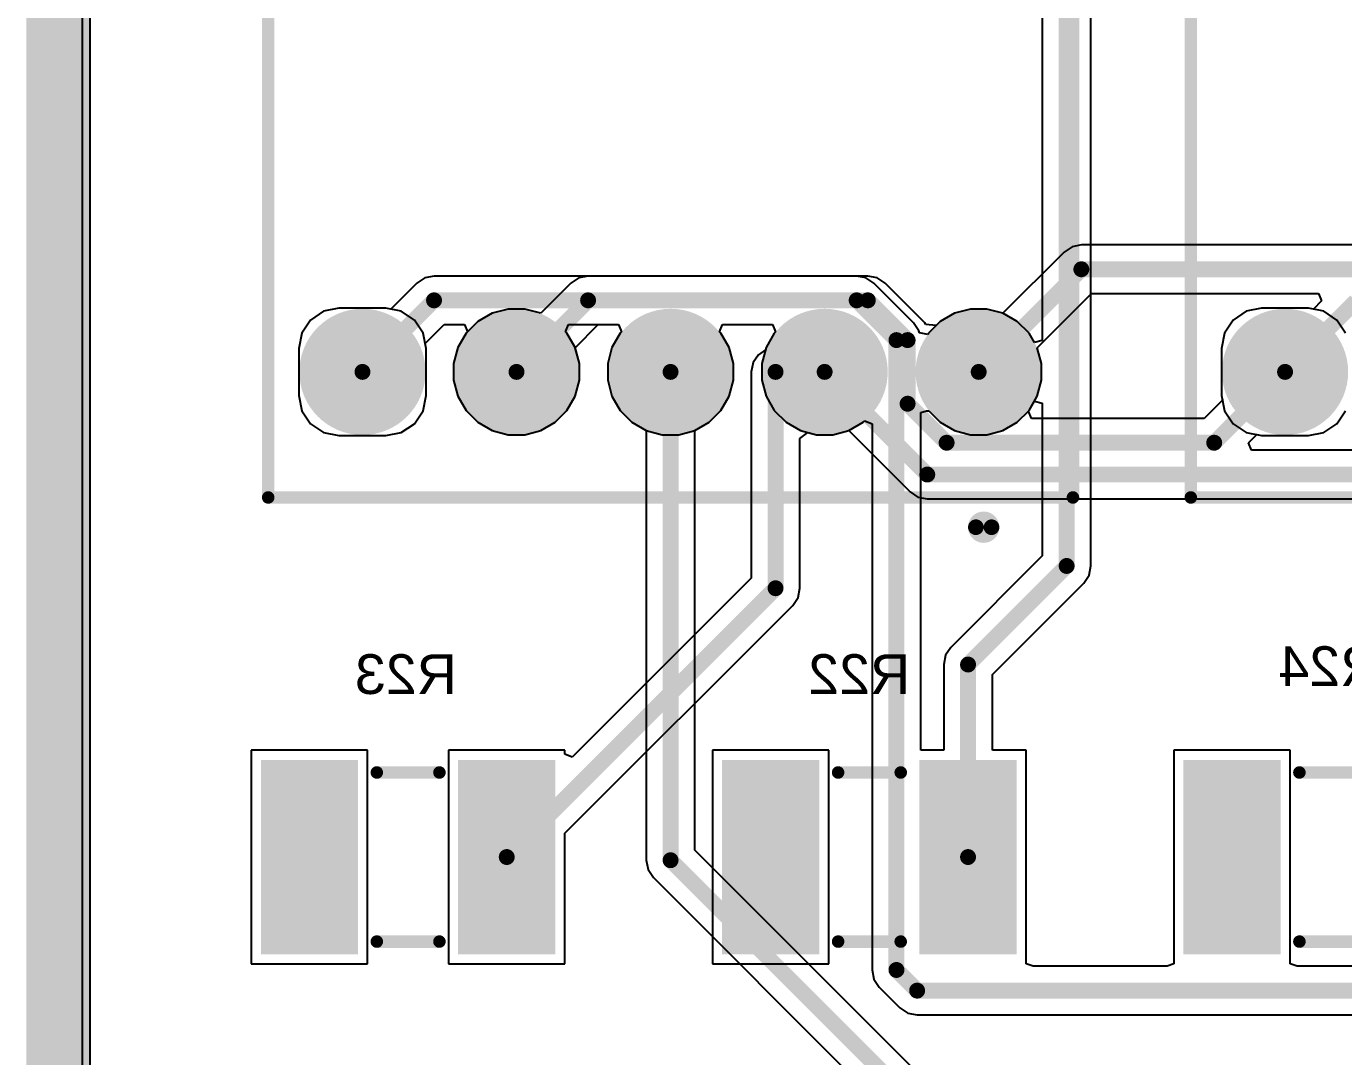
# Model space of a CAD drawing. Header units: inches. Extents: x -8.09 to -2.28, y -0.1 to 6.11.
# Drawn here: x -8.085 to -7.257, y 4.815 to 5.462 of the extents above; entities that cross this region are included whole.
import ezdxf

# ---------------------------------------------------------------- set-up
doc = ezdxf.new("R2010")
doc.units = ezdxf.units.IN
doc.header["$MEASUREMENT"] = 0
for name, color, linetype in [('BottomLayer', 5, 'Continuous'), ('BottomSolder', 6, 'Continuous'), ('InternalPlane1', 76, 'Continuous'), ('InternalPlane2', 16, 'Continuous'), ('KeepOutLayer', 6, 'Continuous'), ('MultiLayer', 9, 'Continuous'), ('PadHoleLayer', 156, 'Continuous'), ('TopLayer', 1, 'Continuous'), ('TopOverlay', 2, 'Continuous'), ('TopPaste', 8, 'Continuous'), ('TopSolder', 216, 'Continuous')]:
    doc.layers.add(name, color=color, linetype=linetype)
doc.styles.add('Arial', font='', dxfattribs={"height": 0.2})
doc.styles.get('Arial').set_extended_font_data('Arial')

# ---------------------------------------------------------------- blocks, each defined once
blk = doc.blocks.new('RESC3226X70X40ML20T20_67')
at = {"layer": 'TopLayer'}
for points in [[(-0.08858, -0.05709), (-0.08858, 0.05709), (-0.03543, 0.05709), (-0.03543, -0.05709)], [(0.03543, -0.05709), (0.03543, 0.05709), (0.08858, 0.05709), (0.08858, -0.05709)]]:
    blk.add_hatch(color=1, dxfattribs=at).paths.add_polyline_path(points)
at = {"layer": 'TopPaste'}
for points in [[(-0.08858, -0.05709), (-0.08858, 0.05709), (-0.03543, 0.05709), (-0.03543, -0.05709)], [(0.03543, -0.05709), (0.03543, 0.05709), (0.08858, 0.05709), (0.08858, -0.05709)]]:
    blk.add_hatch(color=8, dxfattribs=at).paths.add_polyline_path(points)
at = {"layer": 'TopSolder'}
for points in [[(-0.09258, -0.06109), (-0.09258, 0.06109), (-0.03143, 0.06109), (-0.03143, -0.06109)], [(0.03143, -0.06109), (0.03143, 0.06109), (0.09258, 0.06109), (0.09258, -0.06109)]]:
    blk.add_hatch(color=216, dxfattribs=at).paths.add_polyline_path(points)
at = {"layer": 'TopOverlay'}
for points in [[(-0.01969, 0.05315, 0.00787, 0.00787, 0), (0.01969, 0.05315, 0.00787, 0.00787, 0)], [(-0.01969, -0.05315, 0.00787, 0.00787, 0), (0.01969, -0.05315, 0.00787, 0.00787, 0)]]:
    blk.add_lwpolyline(points, format="xyseb", dxfattribs=at)
for points in [[(-0.02165, 0.05315, 0.00394, 0.00394, 1), (-0.01772, 0.05315, 0.00394, 0.00394, 1)], [(0.01772, 0.05315, 0.00394, 0.00394, 1), (0.02165, 0.05315, 0.00394, 0.00394, 1)], [(-0.02165, -0.05315, 0.00394, 0.00394, 1), (-0.01772, -0.05315, 0.00394, 0.00394, 1)], [(0.01772, -0.05315, 0.00394, 0.00394, 1), (0.02165, -0.05315, 0.00394, 0.00394, 1)]]:
    blk.add_lwpolyline(points, format="xyseb", close=True, dxfattribs=at)
blk = doc.blocks.new('RESC3226X70X40ML20T20_68')
at = {"layer": 'TopLayer'}
for points in [[(-0.08858, -0.05709), (-0.08858, 0.05709), (-0.03543, 0.05709), (-0.03543, -0.05709)], [(0.03543, -0.05709), (0.03543, 0.05709), (0.08858, 0.05709), (0.08858, -0.05709)]]:
    blk.add_hatch(color=1, dxfattribs=at).paths.add_polyline_path(points)
at = {"layer": 'TopPaste'}
for points in [[(-0.08858, -0.05709), (-0.08858, 0.05709), (-0.03543, 0.05709), (-0.03543, -0.05709)], [(0.03543, -0.05709), (0.03543, 0.05709), (0.08858, 0.05709), (0.08858, -0.05709)]]:
    blk.add_hatch(color=8, dxfattribs=at).paths.add_polyline_path(points)
at = {"layer": 'TopSolder'}
for points in [[(-0.09258, -0.06109), (-0.09258, 0.06109), (-0.03143, 0.06109), (-0.03143, -0.06109)], [(0.03143, -0.06109), (0.03143, 0.06109), (0.09258, 0.06109), (0.09258, -0.06109)]]:
    blk.add_hatch(color=216, dxfattribs=at).paths.add_polyline_path(points)
at = {"layer": 'TopOverlay'}
for points in [[(-0.01969, 0.05315, 0.00787, 0.00787, 0), (0.01969, 0.05315, 0.00787, 0.00787, 0)], [(-0.01969, -0.05315, 0.00787, 0.00787, 0), (0.01969, -0.05315, 0.00787, 0.00787, 0)]]:
    blk.add_lwpolyline(points, format="xyseb", dxfattribs=at)
for points in [[(-0.02165, 0.05315, 0.00394, 0.00394, 1), (-0.01772, 0.05315, 0.00394, 0.00394, 1)], [(0.01772, 0.05315, 0.00394, 0.00394, 1), (0.02165, 0.05315, 0.00394, 0.00394, 1)], [(-0.02165, -0.05315, 0.00394, 0.00394, 1), (-0.01772, -0.05315, 0.00394, 0.00394, 1)], [(0.01772, -0.05315, 0.00394, 0.00394, 1), (0.02165, -0.05315, 0.00394, 0.00394, 1)]]:
    blk.add_lwpolyline(points, format="xyseb", close=True, dxfattribs=at)
blk = doc.blocks.new('RESC3226X70X40ML20T20_69')
at = {"layer": 'TopLayer'}
for points in [[(-0.08858, -0.05709), (-0.08858, 0.05709), (-0.03543, 0.05709), (-0.03543, -0.05709)], [(0.03543, -0.05709), (0.03543, 0.05709), (0.08858, 0.05709), (0.08858, -0.05709)]]:
    blk.add_hatch(color=1, dxfattribs=at).paths.add_polyline_path(points)
at = {"layer": 'TopPaste'}
for points in [[(-0.08858, -0.05709), (-0.08858, 0.05709), (-0.03543, 0.05709), (-0.03543, -0.05709)], [(0.03543, -0.05709), (0.03543, 0.05709), (0.08858, 0.05709), (0.08858, -0.05709)]]:
    blk.add_hatch(color=8, dxfattribs=at).paths.add_polyline_path(points)
at = {"layer": 'TopSolder'}
for points in [[(-0.09258, -0.06109), (-0.09258, 0.06109), (-0.03143, 0.06109), (-0.03143, -0.06109)], [(0.03143, -0.06109), (0.03143, 0.06109), (0.09258, 0.06109), (0.09258, -0.06109)]]:
    blk.add_hatch(color=216, dxfattribs=at).paths.add_polyline_path(points)
at = {"layer": 'TopOverlay'}
for points in [[(-0.01969, 0.05315, 0.00787, 0.00787, 0), (0.01969, 0.05315, 0.00787, 0.00787, 0)], [(-0.01969, -0.05315, 0.00787, 0.00787, 0), (0.01969, -0.05315, 0.00787, 0.00787, 0)]]:
    blk.add_lwpolyline(points, format="xyseb", dxfattribs=at)
for points in [[(-0.02165, 0.05315, 0.00394, 0.00394, 1), (-0.01772, 0.05315, 0.00394, 0.00394, 1)], [(0.01772, 0.05315, 0.00394, 0.00394, 1), (0.02165, 0.05315, 0.00394, 0.00394, 1)], [(-0.02165, -0.05315, 0.00394, 0.00394, 1), (-0.01772, -0.05315, 0.00394, 0.00394, 1)], [(0.01772, -0.05315, 0.00394, 0.00394, 1), (0.02165, -0.05315, 0.00394, 0.00394, 1)]]:
    blk.add_lwpolyline(points, format="xyseb", close=True, dxfattribs=at)
blk = doc.blocks.new('WL_T7DS_L19W12_6H7_9_120')
at = {"layer": 'BottomLayer'}
h = blk.add_hatch(color=5, dxfattribs=at)
edge = h.paths.add_edge_path()
edge.add_arc((-0.20846, -0.28524), 0.01476, 90, 180)
edge.add_line((-0.22323, -0.28524), (-0.22323, -0.31476))
edge.add_arc((-0.20846, -0.31476), 0.01476, 180, 270)
edge.add_line((-0.20846, -0.32953), (-0.17894, -0.32953))
edge.add_arc((-0.17894, -0.31476), 0.01476, 270, 360)
edge.add_line((-0.16417, -0.31476), (-0.16417, -0.28524))
edge.add_arc((-0.17894, -0.28524), 0.01476, 0, 90)
edge.add_line((-0.17894, -0.27047), (-0.20846, -0.27047))
h = blk.add_hatch(color=5, dxfattribs=at)
edge = h.paths.add_edge_path()
edge.add_arc((-0.09685, -0.3), 0.02953, 0, 360)
h = blk.add_hatch(color=5, dxfattribs=at)
edge = h.paths.add_edge_path()
edge.add_arc((0, -0.3), 0.02953, 0, 360)
h = blk.add_hatch(color=5, dxfattribs=at)
edge = h.paths.add_edge_path()
edge.add_arc((0.09685, -0.3), 0.02953, 0, 360)
h = blk.add_hatch(color=5, dxfattribs=at)
edge = h.paths.add_edge_path()
edge.add_arc((0.1937, -0.3), 0.02953, 0, 360)
at = {"layer": 'BottomSolder'}
h = blk.add_hatch(color=6, dxfattribs=at)
edge = h.paths.add_edge_path()
edge.add_arc((-0.20846, -0.28524), 0.01876, 90, 180)
edge.add_line((-0.22723, -0.28524), (-0.22723, -0.31476))
edge.add_arc((-0.20846, -0.31476), 0.01876, 180, 270)
edge.add_line((-0.20846, -0.33353), (-0.17894, -0.33353))
edge.add_arc((-0.17894, -0.31476), 0.01876, 270, 360)
edge.add_line((-0.16017, -0.31476), (-0.16017, -0.28524))
edge.add_arc((-0.17894, -0.28524), 0.01876, 0, 90)
edge.add_line((-0.17894, -0.26647), (-0.20846, -0.26647))
h = blk.add_hatch(color=6, dxfattribs=at)
edge = h.paths.add_edge_path()
edge.add_arc((-0.09685, -0.3), 0.03353, 0, 360)
h = blk.add_hatch(color=6, dxfattribs=at)
edge = h.paths.add_edge_path()
edge.add_arc((0, -0.3), 0.03353, 0, 360)
h = blk.add_hatch(color=6, dxfattribs=at)
edge = h.paths.add_edge_path()
edge.add_arc((0.09685, -0.3), 0.03353, 0, 360)
h = blk.add_hatch(color=6, dxfattribs=at)
edge = h.paths.add_edge_path()
edge.add_arc((0.1937, -0.3), 0.03353, 0, 360)
at = {"layer": 'InternalPlane1'}
h = blk.add_hatch(color=76, dxfattribs=at)
edge = h.paths.add_edge_path()
edge.add_arc((-0.1937, -0.3), 0.03968, 0, 360)
h = blk.add_hatch(color=76, dxfattribs=at)
edge = h.paths.add_edge_path()
edge.add_arc((-0.09685, -0.3), 0.03968, 0, 360)
h = blk.add_hatch(color=76, dxfattribs=at)
edge = h.paths.add_edge_path()
edge.add_arc((0, -0.3), 0.03968, 0, 360)
h = blk.add_hatch(color=76, dxfattribs=at)
edge = h.paths.add_edge_path()
edge.add_arc((0.09685, -0.3), 0.03968, 0, 360)
h = blk.add_hatch(color=76, dxfattribs=at)
edge = h.paths.add_edge_path()
edge.add_arc((0.1937, -0.3), 0.03968, 0, 360)
at = {"layer": 'InternalPlane2'}
h = blk.add_hatch(color=16, dxfattribs=at)
edge = h.paths.add_edge_path()
edge.add_arc((-0.1937, -0.3), 0.03968, 0, 360)
h = blk.add_hatch(color=16, dxfattribs=at)
edge = h.paths.add_edge_path()
edge.add_arc((-0.09685, -0.3), 0.03968, 0, 360)
h = blk.add_hatch(color=16, dxfattribs=at)
edge = h.paths.add_edge_path()
edge.add_arc((0, -0.3), 0.03968, 0, 360)
h = blk.add_hatch(color=16, dxfattribs=at)
edge = h.paths.add_edge_path()
edge.add_arc((0.09685, -0.3), 0.03968, 0, 360)
h = blk.add_hatch(color=16, dxfattribs=at)
edge = h.paths.add_edge_path()
edge.add_arc((0.1937, -0.3), 0.03968, 0, 360)
at = {"layer": 'MultiLayer'}
h = blk.add_hatch(color=9, dxfattribs=at)
edge = h.paths.add_edge_path()
edge.add_arc((-0.20846, -0.28524), 0.01476, 90, 180)
edge.add_line((-0.22323, -0.28524), (-0.22323, -0.31476))
edge.add_arc((-0.20846, -0.31476), 0.01476, 180, 270)
edge.add_line((-0.20846, -0.32953), (-0.17894, -0.32953))
edge.add_arc((-0.17894, -0.31476), 0.01476, 270, 360)
edge.add_line((-0.16417, -0.31476), (-0.16417, -0.28524))
edge.add_arc((-0.17894, -0.28524), 0.01476, 0, 90)
edge.add_line((-0.17894, -0.27047), (-0.20846, -0.27047))
h = blk.add_hatch(color=9, dxfattribs=at)
edge = h.paths.add_edge_path()
edge.add_arc((-0.09685, -0.3), 0.02953, 0, 360)
h = blk.add_hatch(color=9, dxfattribs=at)
edge = h.paths.add_edge_path()
edge.add_arc((0, -0.3), 0.02953, 0, 360)
h = blk.add_hatch(color=9, dxfattribs=at)
edge = h.paths.add_edge_path()
edge.add_arc((0.09685, -0.3), 0.02953, 0, 360)
h = blk.add_hatch(color=9, dxfattribs=at)
edge = h.paths.add_edge_path()
edge.add_arc((0.1937, -0.3), 0.02953, 0, 360)
at = {"layer": 'PadHoleLayer'}
h = blk.add_hatch(color=156, dxfattribs=at)
edge = h.paths.add_edge_path()
edge.add_arc((-0.1937, -0.3), 0.01969, 0, 360)
h = blk.add_hatch(color=156, dxfattribs=at)
edge = h.paths.add_edge_path()
edge.add_arc((-0.09685, -0.3), 0.01969, 0, 360)
h = blk.add_hatch(color=156, dxfattribs=at)
edge = h.paths.add_edge_path()
edge.add_arc((0, -0.3), 0.01969, 0, 360)
h = blk.add_hatch(color=156, dxfattribs=at)
edge = h.paths.add_edge_path()
edge.add_arc((0.09685, -0.3), 0.01969, 0, 360)
h = blk.add_hatch(color=156, dxfattribs=at)
edge = h.paths.add_edge_path()
edge.add_arc((0.1937, -0.3), 0.01969, 0, 360)
at = {"layer": 'TopLayer'}
h = blk.add_hatch(color=1, dxfattribs=at)
edge = h.paths.add_edge_path()
edge.add_arc((-0.20846, -0.28524), 0.01476, 90, 180)
edge.add_line((-0.22323, -0.28524), (-0.22323, -0.31476))
edge.add_arc((-0.20846, -0.31476), 0.01476, 180, 270)
edge.add_line((-0.20846, -0.32953), (-0.17894, -0.32953))
edge.add_arc((-0.17894, -0.31476), 0.01476, 270, 360)
edge.add_line((-0.16417, -0.31476), (-0.16417, -0.28524))
edge.add_arc((-0.17894, -0.28524), 0.01476, 0, 90)
edge.add_line((-0.17894, -0.27047), (-0.20846, -0.27047))
h = blk.add_hatch(color=1, dxfattribs=at)
edge = h.paths.add_edge_path()
edge.add_arc((-0.09685, -0.3), 0.02953, 0, 360)
h = blk.add_hatch(color=1, dxfattribs=at)
edge = h.paths.add_edge_path()
edge.add_arc((0, -0.3), 0.02953, 0, 360)
h = blk.add_hatch(color=1, dxfattribs=at)
edge = h.paths.add_edge_path()
edge.add_arc((0.09685, -0.3), 0.02953, 0, 360)
h = blk.add_hatch(color=1, dxfattribs=at)
edge = h.paths.add_edge_path()
edge.add_arc((0.1937, -0.3), 0.02953, 0, 360)
at = {"layer": 'TopSolder'}
h = blk.add_hatch(color=216, dxfattribs=at)
edge = h.paths.add_edge_path()
edge.add_arc((-0.20846, -0.28524), 0.01876, 90, 180)
edge.add_line((-0.22723, -0.28524), (-0.22723, -0.31476))
edge.add_arc((-0.20846, -0.31476), 0.01876, 180, 270)
edge.add_line((-0.20846, -0.33353), (-0.17894, -0.33353))
edge.add_arc((-0.17894, -0.31476), 0.01876, 270, 360)
edge.add_line((-0.16017, -0.31476), (-0.16017, -0.28524))
edge.add_arc((-0.17894, -0.28524), 0.01876, 0, 90)
edge.add_line((-0.17894, -0.26647), (-0.20846, -0.26647))
h = blk.add_hatch(color=216, dxfattribs=at)
edge = h.paths.add_edge_path()
edge.add_arc((-0.09685, -0.3), 0.03353, 0, 360)
h = blk.add_hatch(color=216, dxfattribs=at)
edge = h.paths.add_edge_path()
edge.add_arc((0, -0.3), 0.03353, 0, 360)
h = blk.add_hatch(color=216, dxfattribs=at)
edge = h.paths.add_edge_path()
edge.add_arc((0.09685, -0.3), 0.03353, 0, 360)
h = blk.add_hatch(color=216, dxfattribs=at)
edge = h.paths.add_edge_path()
edge.add_arc((0.1937, -0.3), 0.03353, 0, 360)
at = {"layer": 'TopOverlay'}
for points in [[(-0.25295, -0.37894, 0.00787, 0.00787, 0), (-0.25295, 0.37894, 0.00787, 0.00787, 0)], [(0.25295, -0.37894, 0.00787, 0.00787, 0), (0.25295, 0.37894, 0.00787, 0.00787, 0)], [(-0.25295, -0.37894, 0.00787, 0.00787, 0), (0.25295, -0.37894, 0.00787, 0.00787, 0)]]:
    blk.add_lwpolyline(points, format="xyseb", dxfattribs=at)
for points in [[(-0.25492, -0.37894, 0.00394, 0.00394, 1), (-0.25098, -0.37894, 0.00394, 0.00394, 1)], [(-0.25492, -0.37894, 0.00394, 0.00394, 1), (-0.25098, -0.37894, 0.00394, 0.00394, 1)], [(0.25098, -0.37894, 0.00394, 0.00394, 1), (0.25492, -0.37894, 0.00394, 0.00394, 1)], [(0.25098, -0.37894, 0.00394, 0.00394, 1), (0.25492, -0.37894, 0.00394, 0.00394, 1)], [(0.20177, -0.39764, 0.00984, 0.00984, 1), (0.19193, -0.39764, 0.00984, 0.00984, 1)], [(0.18947, -0.39764, 0.00492, 0.00492, 1), (0.19439, -0.39764, 0.00492, 0.00492, 1)], [(0.19931, -0.39764, 0.00492, 0.00492, 1), (0.20423, -0.39764, 0.00492, 0.00492, 1)]]:
    blk.add_lwpolyline(points, format="xyseb", close=True, dxfattribs=at)
blk = doc.blocks.new('WL_T7DS_L19W12_6H7_9_123')
at = {"layer": 'BottomLayer'}
h = blk.add_hatch(color=5, dxfattribs=at)
edge = h.paths.add_edge_path()
edge.add_arc((-0.20846, -0.28524), 0.01476, 90, 180)
edge.add_line((-0.22323, -0.28524), (-0.22323, -0.31476))
edge.add_arc((-0.20846, -0.31476), 0.01476, 180, 270)
edge.add_line((-0.20846, -0.32953), (-0.17894, -0.32953))
edge.add_arc((-0.17894, -0.31476), 0.01476, 270, 360)
edge.add_line((-0.16417, -0.31476), (-0.16417, -0.28524))
edge.add_arc((-0.17894, -0.28524), 0.01476, 0, 90)
edge.add_line((-0.17894, -0.27047), (-0.20846, -0.27047))
at = {"layer": 'BottomSolder'}
h = blk.add_hatch(color=6, dxfattribs=at)
edge = h.paths.add_edge_path()
edge.add_arc((-0.20846, -0.28524), 0.01876, 90, 180)
edge.add_line((-0.22723, -0.28524), (-0.22723, -0.31476))
edge.add_arc((-0.20846, -0.31476), 0.01876, 180, 270)
edge.add_line((-0.20846, -0.33353), (-0.17894, -0.33353))
edge.add_arc((-0.17894, -0.31476), 0.01876, 270, 360)
edge.add_line((-0.16017, -0.31476), (-0.16017, -0.28524))
edge.add_arc((-0.17894, -0.28524), 0.01876, 0, 90)
edge.add_line((-0.17894, -0.26647), (-0.20846, -0.26647))
at = {"layer": 'InternalPlane1'}
h = blk.add_hatch(color=76, dxfattribs=at)
edge = h.paths.add_edge_path()
edge.add_arc((-0.1937, -0.3), 0.03968, 0, 360)
at = {"layer": 'InternalPlane2'}
h = blk.add_hatch(color=16, dxfattribs=at)
edge = h.paths.add_edge_path()
edge.add_arc((-0.1937, -0.3), 0.03968, 0, 360)
at = {"layer": 'MultiLayer'}
h = blk.add_hatch(color=9, dxfattribs=at)
edge = h.paths.add_edge_path()
edge.add_arc((-0.20846, -0.28524), 0.01476, 90, 180)
edge.add_line((-0.22323, -0.28524), (-0.22323, -0.31476))
edge.add_arc((-0.20846, -0.31476), 0.01476, 180, 270)
edge.add_line((-0.20846, -0.32953), (-0.17894, -0.32953))
edge.add_arc((-0.17894, -0.31476), 0.01476, 270, 360)
edge.add_line((-0.16417, -0.31476), (-0.16417, -0.28524))
edge.add_arc((-0.17894, -0.28524), 0.01476, 0, 90)
edge.add_line((-0.17894, -0.27047), (-0.20846, -0.27047))
at = {"layer": 'PadHoleLayer'}
h = blk.add_hatch(color=156, dxfattribs=at)
edge = h.paths.add_edge_path()
edge.add_arc((-0.1937, -0.3), 0.01969, 0, 360)
at = {"layer": 'TopLayer'}
h = blk.add_hatch(color=1, dxfattribs=at)
edge = h.paths.add_edge_path()
edge.add_arc((-0.20846, -0.28524), 0.01476, 90, 180)
edge.add_line((-0.22323, -0.28524), (-0.22323, -0.31476))
edge.add_arc((-0.20846, -0.31476), 0.01476, 180, 270)
edge.add_line((-0.20846, -0.32953), (-0.17894, -0.32953))
edge.add_arc((-0.17894, -0.31476), 0.01476, 270, 360)
edge.add_line((-0.16417, -0.31476), (-0.16417, -0.28524))
edge.add_arc((-0.17894, -0.28524), 0.01476, 0, 90)
edge.add_line((-0.17894, -0.27047), (-0.20846, -0.27047))
at = {"layer": 'TopSolder'}
h = blk.add_hatch(color=216, dxfattribs=at)
edge = h.paths.add_edge_path()
edge.add_arc((-0.20846, -0.28524), 0.01876, 90, 180)
edge.add_line((-0.22723, -0.28524), (-0.22723, -0.31476))
edge.add_arc((-0.20846, -0.31476), 0.01876, 180, 270)
edge.add_line((-0.20846, -0.33353), (-0.17894, -0.33353))
edge.add_arc((-0.17894, -0.31476), 0.01876, 270, 360)
edge.add_line((-0.16017, -0.31476), (-0.16017, -0.28524))
edge.add_arc((-0.17894, -0.28524), 0.01876, 0, 90)
edge.add_line((-0.17894, -0.26647), (-0.20846, -0.26647))
at = {"layer": 'TopOverlay'}
for points in [[(-0.25295, -0.37894, 0.00787, 0.00787, 0), (-0.25295, 0.37894, 0.00787, 0.00787, 0)], [(-0.25295, -0.37894, 0.00787, 0.00787, 0), (0.25295, -0.37894, 0.00787, 0.00787, 0)]]:
    blk.add_lwpolyline(points, format="xyseb", dxfattribs=at)
blk.add_lwpolyline([(-0.25492, -0.37894, 0.00394, 0.00394, 1), (-0.25098, -0.37894, 0.00394, 0.00394, 1)], format="xyseb", close=True, dxfattribs=at)
blk.add_lwpolyline([(-0.25492, -0.37894, 0.00394, 0.00394, 1), (-0.25098, -0.37894, 0.00394, 0.00394, 1)], format="xyseb", close=True, dxfattribs=at)

msp = doc.modelspace()

# ---------------------------------------------------------------- linework, layer by layer
at = {"layer": 'BottomLayer'}
for p, q in [((-8.04971, -0.0054), (-8.04971, 5.69)), ((-7.43259, 5.32034), (-7.47108, 5.28184)), ((-7.42762, 5.32366), (-7.43259, 5.32034)), ((-7.42177, 5.32482), (-7.42762, 5.32366)), ((-6.97083, 5.32482), (-7.42177, 5.32482)), ((-7.83951, 5.30081), (-7.85592, 5.28441)), ((-7.83455, 5.30413), (-7.83951, 5.30081)), ((-7.8287, 5.30529), (-7.83455, 5.30413)), ((-7.556, 5.30529), (-7.8287, 5.30529)), ((-7.55015, 5.30413), (-7.556, 5.30529)), ((-7.54519, 5.30081), (-7.55015, 5.30413)), ((-7.52019, 5.27581), (-7.54519, 5.30081)), ((-7.44946, 5.26022), (-7.41544, 5.29423)), ((-7.41544, 5.29423), (-7.27263, 5.29423)), ((-7.27263, 5.29423), (-7.27071, 5.28961)), ((-7.88846, 5.28501), (-7.89813, 5.28309)), ((-7.85894, 5.28501), (-7.88846, 5.28501)), ((-7.85592, 5.28441), (-7.85894, 5.28501)), ((-7.4915, 5.28453), (-7.50156, 5.28183)), ((-7.4811, 5.28453), (-7.4915, 5.28453)), ((-7.47108, 5.28184), (-7.4811, 5.28453)), ((-7.30846, 5.28501), (-7.31813, 5.28309)), ((-7.27894, 5.28501), (-7.30846, 5.28501)), ((-7.27592, 5.28441), (-7.27894, 5.28501)), ((-7.27071, 5.28961), (-7.27592, 5.28441)), ((-7.90632, 5.27762), (-7.91179, 5.26943)), ((-7.89813, 5.28309), (-7.90632, 5.27762)), ((-7.51949, 5.27478), (-7.52019, 5.27581)), ((-7.51057, 5.27663), (-7.51306, 5.27414)), ((-7.50156, 5.28183), (-7.51057, 5.27663)), ((-7.32632, 5.27762), (-7.33179, 5.26943)), ((-7.31813, 5.28309), (-7.32632, 5.27762)), ((-7.91179, 5.26943), (-7.91371, 5.25976)), ((-7.83429, 5.26278), (-7.82237, 5.27471)), ((-7.82237, 5.27471), (-7.80958, 5.27471)), ((-7.80848, 5.26927), (-7.81368, 5.26026)), ((-7.80958, 5.27471), (-7.80766, 5.27009)), ((-7.80766, 5.27009), (-7.80848, 5.26927)), ((-7.74604, 5.27009), (-7.74412, 5.27471)), ((-7.74522, 5.26927), (-7.74604, 5.27009)), ((-7.74002, 5.26026), (-7.74522, 5.26927)), ((-7.74412, 5.27471), (-7.71273, 5.27471)), ((-7.71163, 5.26927), (-7.71683, 5.26026)), ((-7.71273, 5.27471), (-7.71081, 5.27009)), ((-7.71081, 5.27009), (-7.71163, 5.26927)), ((-7.64919, 5.27009), (-7.64727, 5.27471)), ((-7.64837, 5.26927), (-7.64919, 5.27009)), ((-7.64317, 5.26026), (-7.64837, 5.26927)), ((-7.64727, 5.27471), (-7.61588, 5.27471)), ((-7.61478, 5.26927), (-7.61998, 5.26026)), ((-7.61588, 5.27471), (-7.61396, 5.27009)), ((-7.61396, 5.27009), (-7.61478, 5.26927)), ((-7.51306, 5.27414), (-7.51949, 5.27478)), ((-7.33179, 5.26943), (-7.33371, 5.25976)), ((-7.91371, 5.25976), (-7.91371, 5.23024)), ((-7.83369, 5.25976), (-7.83429, 5.26278)), ((-7.83369, 5.23024), (-7.83369, 5.25976)), ((-7.81368, 5.26026), (-7.81638, 5.2502)), ((-7.73732, 5.2502), (-7.74002, 5.26026)), ((-7.71683, 5.26026), (-7.71953, 5.2502)), ((-7.64047, 5.2502), (-7.64317, 5.26026)), ((-7.61998, 5.26026), (-7.62268, 5.2502)), ((-7.44677, 5.2502), (-7.44946, 5.26022)), ((-7.33371, 5.25976), (-7.33371, 5.23024)), ((-7.81638, 5.2502), (-7.81638, 5.2398)), ((-7.73732, 5.2398), (-7.73732, 5.2502)), ((-7.71953, 5.2502), (-7.71953, 5.2398)), ((-7.64047, 5.2398), (-7.64047, 5.2502)), ((-7.62268, 5.2502), (-7.62268, 5.2398)), ((-7.44677, 5.2398), (-7.44677, 5.2502)), ((-7.81638, 5.2398), (-7.81368, 5.22974)), ((-7.74002, 5.22974), (-7.73732, 5.2398)), ((-7.71953, 5.2398), (-7.71683, 5.22974)), ((-7.64317, 5.22974), (-7.64047, 5.2398)), ((-7.62268, 5.2398), (-7.61998, 5.22974)), ((-7.44947, 5.22974), (-7.44677, 5.2398)), ((-7.91371, 5.23024), (-7.91179, 5.22057)), ((-7.83561, 5.22057), (-7.83369, 5.23024)), ((-7.81368, 5.22974), (-7.80848, 5.22073)), ((-7.74522, 5.22073), (-7.74002, 5.22974)), ((-7.71683, 5.22974), (-7.71163, 5.22073)), ((-7.64837, 5.22073), (-7.64317, 5.22974)), ((-7.61998, 5.22974), (-7.61478, 5.22073)), ((-7.45467, 5.22073), (-7.44947, 5.22974)), ((-7.33311, 5.22722), (-7.34456, 5.21577)), ((-7.33371, 5.23024), (-7.33311, 5.22722)), ((-7.91179, 5.22057), (-7.90632, 5.21238)), ((-7.84108, 5.21238), (-7.83561, 5.22057)), ((-7.80848, 5.22073), (-7.80112, 5.21337)), ((-7.75258, 5.21337), (-7.74522, 5.22073)), ((-7.71163, 5.22073), (-7.70427, 5.21337)), ((-7.65573, 5.21337), (-7.64837, 5.22073)), ((-7.61478, 5.22073), (-7.60742, 5.21337)), ((-7.45501, 5.22039), (-7.45467, 5.22073)), ((-7.4531, 5.21577), (-7.45501, 5.22039)), ((-7.26108, 5.21238), (-7.25561, 5.22057)), ((-7.90632, 5.21238), (-7.89813, 5.20691)), ((-7.84927, 5.20691), (-7.84108, 5.21238)), ((-7.80112, 5.21337), (-7.79211, 5.20817)), ((-7.76159, 5.20817), (-7.75258, 5.21337)), ((-7.70427, 5.21337), (-7.69529, 5.20819)), ((-7.66471, 5.20819), (-7.65573, 5.21337)), ((-7.60742, 5.21337), (-7.59841, 5.20817)), ((-7.34456, 5.21577), (-7.4531, 5.21577)), ((-7.26927, 5.20691), (-7.26108, 5.21238)), ((-7.89813, 5.20691), (-7.88846, 5.20499)), ((-7.88846, 5.20499), (-7.85894, 5.20499)), ((-7.85894, 5.20499), (-7.84927, 5.20691)), ((-7.79211, 5.20817), (-7.78205, 5.20547)), ((-7.78205, 5.20547), (-7.77165, 5.20547)), ((-7.77165, 5.20547), (-7.76159, 5.20817)), ((-7.69529, 5.20819), (-7.69529, 4.938)), ((-7.66471, 4.94433), (-7.66471, 5.20819)), ((-7.59841, 5.20817), (-7.58835, 5.20547)), ((-7.58835, 5.20547), (-7.57795, 5.20547)), ((-7.57795, 5.20547), (-7.56793, 5.20816)), ((-7.56793, 5.20816), (-7.52944, 5.16966)), ((-7.31669, 5.20039), (-7.31148, 5.20559)), ((-7.31148, 5.20559), (-7.30846, 5.20499)), ((-7.30846, 5.20499), (-7.27894, 5.20499)), ((-7.27894, 5.20499), (-7.26927, 5.20691)), ((-7.31477, 5.19577), (-7.31669, 5.20039)), ((-7.07401, 5.19577), (-7.31477, 5.19577)), ((-7.52944, 5.16966), (-7.52447, 5.16634)), ((-7.52447, 5.16634), (-7.51862, 5.16518)), ((-7.51862, 5.16518), (-7.06768, 5.16518)), ((-7.26067, 4.54029), (-7.66471, 4.94433)), ((-7.69529, 4.938), (-7.69413, 4.93215)), ((-7.69413, 4.93215), (-7.69081, 4.92719)), ((-7.69081, 4.92719), (-7.27781, 4.51419))]:
    msp.add_line(p, q, dxfattribs=at)
for points in [[(-7.4863, 5.245, 0.01, 0.01, 0), (-7.42177, 5.30953, 0.01, 0.01, 0)], [(-7.42177, 5.30953, 0.01, 0.01, 0), (-6.97083, 5.30953, 0.01, 0.01, 0)], [(-7.8737, 5.245, 0.01, 0.01, 0), (-7.8287, 5.29, 0.01, 0.01, 0)], [(-7.8287, 5.29, 0.01, 0.01, 0), (-7.556, 5.29, 0.01, 0.01, 0)], [(-7.556, 5.29, 0.01, 0.01, 0), (-7.531, 5.265, 0.01, 0.01, 0)], [(-7.2937, 5.245, 0.01, 0.01, 0), (-7.24917, 5.28953, 0.01, 0.01, 0)], [(-7.531, 5.225, 0.01, 0.01, 0), (-7.531, 5.265, 0.01, 0.01, 0)], [(-7.68, 4.938, 0.01, 0.01, 0), (-7.68, 5.245, 0.01, 0.01, 0)], [(-7.58315, 5.245, 0.01, 0.01, 0), (-7.51862, 5.18047, 0.01, 0.01, 0)], [(-7.33823, 5.20047, 0.01, 0.01, 0), (-7.2937, 5.245, 0.01, 0.01, 0)], [(-7.531, 5.225, 0.01, 0.01, 0), (-7.50647, 5.20047, 0.01, 0.01, 0)], [(-7.50647, 5.20047, 0.01, 0.01, 0), (-7.33823, 5.20047, 0.01, 0.01, 0)], [(-7.51862, 5.18047, 0.01, 0.01, 0), (-7.06768, 5.18047, 0.01, 0.01, 0)], [(-7.68, 4.938, 0.01, 0.01, 0), (-7.267, 4.525, 0.01, 0.01, 0)]]:
    msp.add_lwpolyline(points, format="xyseb", dxfattribs=at)
for points in [[(-7.42427, 5.30953, 0.005, 0.005, 1), (-7.41927, 5.30953, 0.005, 0.005, 1)], [(-7.42427, 5.30953, 0.005, 0.005, 1), (-7.41927, 5.30953, 0.005, 0.005, 1)], [(-7.8312, 5.29, 0.005, 0.005, 1), (-7.8262, 5.29, 0.005, 0.005, 1)], [(-7.8312, 5.29, 0.005, 0.005, 1), (-7.8262, 5.29, 0.005, 0.005, 1)], [(-7.5585, 5.29, 0.005, 0.005, 1), (-7.5535, 5.29, 0.005, 0.005, 1)], [(-7.5585, 5.29, 0.005, 0.005, 1), (-7.5535, 5.29, 0.005, 0.005, 1)], [(-7.5335, 5.265, 0.005, 0.005, 1), (-7.5285, 5.265, 0.005, 0.005, 1)], [(-7.5335, 5.265, 0.005, 0.005, 1), (-7.5285, 5.265, 0.005, 0.005, 1)], [(-7.8762, 5.245, 0.005, 0.005, 1), (-7.8712, 5.245, 0.005, 0.005, 1)], [(-7.6825, 5.245, 0.005, 0.005, 1), (-7.6775, 5.245, 0.005, 0.005, 1)], [(-7.58565, 5.245, 0.005, 0.005, 1), (-7.58065, 5.245, 0.005, 0.005, 1)], [(-7.4888, 5.245, 0.005, 0.005, 1), (-7.4838, 5.245, 0.005, 0.005, 1)], [(-7.2962, 5.245, 0.005, 0.005, 1), (-7.2912, 5.245, 0.005, 0.005, 1)], [(-7.2962, 5.245, 0.005, 0.005, 1), (-7.2912, 5.245, 0.005, 0.005, 1)], [(-7.5335, 5.225, 0.005, 0.005, 1), (-7.5285, 5.225, 0.005, 0.005, 1)], [(-7.5335, 5.225, 0.005, 0.005, 1), (-7.5285, 5.225, 0.005, 0.005, 1)], [(-7.50897, 5.20047, 0.005, 0.005, 1), (-7.50397, 5.20047, 0.005, 0.005, 1)], [(-7.50897, 5.20047, 0.005, 0.005, 1), (-7.50397, 5.20047, 0.005, 0.005, 1)], [(-7.34073, 5.20047, 0.005, 0.005, 1), (-7.33573, 5.20047, 0.005, 0.005, 1)], [(-7.34073, 5.20047, 0.005, 0.005, 1), (-7.33573, 5.20047, 0.005, 0.005, 1)], [(-7.52112, 5.18047, 0.005, 0.005, 1), (-7.51612, 5.18047, 0.005, 0.005, 1)], [(-7.52112, 5.18047, 0.005, 0.005, 1), (-7.51612, 5.18047, 0.005, 0.005, 1)], [(-7.6825, 4.938, 0.005, 0.005, 1), (-7.6775, 4.938, 0.005, 0.005, 1)], [(-7.6825, 4.938, 0.005, 0.005, 1), (-7.6775, 4.938, 0.005, 0.005, 1)]]:
    msp.add_lwpolyline(points, format="xyseb", close=True, dxfattribs=at)
at = {"layer": 'InternalPlane1'}
msp.add_line((-8.0449, -0.0549), (-8.0449, 5.69), dxfattribs=at)
msp.add_lwpolyline([(-8.065, 5.69, 0.04, 0.04, 0), (-8.065, -0.075, 0.04, 0.04, 0)], format="xyseb", dxfattribs=at)
at = {"layer": 'InternalPlane2'}
msp.add_line((-8.0449, -0.0549), (-8.0449, 5.69), dxfattribs=at)
msp.add_lwpolyline([(-8.065, 5.69, 0.04, 0.04, 0), (-8.065, -0.075, 0.04, 0.04, 0)], format="xyseb", dxfattribs=at)
at = {"layer": 'KeepOutLayer'}
msp.add_lwpolyline([(-8.065, -0.075, 0.01, 0.01, 0), (-8.065, 5.69, 0.01, 0.01, 0)], format="xyseb", dxfattribs=at)
at = {"layer": 'TopLayer'}
for p, q in [((-7.41571, 5.123), (-7.41571, 5.7897)), ((-7.44629, 5.78337), (-7.44629, 5.26476)), ((-8.04971, -0.0054), (-8.04971, 5.69)), ((-7.74266, 5.30081), (-7.76163, 5.28184)), ((-7.7377, 5.30413), (-7.74266, 5.30081)), ((-7.73185, 5.30529), (-7.7377, 5.30413)), ((-7.563, 5.30529), (-7.73185, 5.30529)), ((-7.55715, 5.30413), (-7.563, 5.30529)), ((-7.55219, 5.30081), (-7.55715, 5.30413)), ((-7.52719, 5.27581), (-7.55219, 5.30081)), ((-7.88846, 5.28501), (-7.89813, 5.28309)), ((-7.85894, 5.28501), (-7.88846, 5.28501)), ((-7.84927, 5.28309), (-7.85894, 5.28501)), ((-7.78205, 5.28453), (-7.79211, 5.28183)), ((-7.77165, 5.28453), (-7.78205, 5.28453)), ((-7.76163, 5.28184), (-7.77165, 5.28453)), ((-7.4915, 5.28453), (-7.50156, 5.28183)), ((-7.4811, 5.28453), (-7.4915, 5.28453)), ((-7.47104, 5.28183), (-7.4811, 5.28453)), ((-7.30846, 5.28501), (-7.31813, 5.28309)), ((-7.27894, 5.28501), (-7.30846, 5.28501)), ((-7.26927, 5.28309), (-7.27894, 5.28501)), ((-7.90632, 5.27762), (-7.91179, 5.26943)), ((-7.89813, 5.28309), (-7.90632, 5.27762)), ((-7.84108, 5.27762), (-7.84927, 5.28309)), ((-7.83561, 5.26943), (-7.84108, 5.27762)), ((-7.80112, 5.27663), (-7.80848, 5.26927)), ((-7.79211, 5.28183), (-7.80112, 5.27663)), ((-7.52387, 5.27085), (-7.52719, 5.27581)), ((-7.51057, 5.27663), (-7.51793, 5.26927)), ((-7.50156, 5.28183), (-7.51057, 5.27663)), ((-7.46203, 5.27663), (-7.47104, 5.28183)), ((-7.45467, 5.26927), (-7.46203, 5.27663)), ((-7.32632, 5.27762), (-7.33179, 5.26943)), ((-7.31813, 5.28309), (-7.32632, 5.27762)), ((-7.26108, 5.27762), (-7.26927, 5.28309)), ((-7.25561, 5.26943), (-7.26108, 5.27762)), ((-7.91179, 5.26943), (-7.91371, 5.25976)), ((-7.83369, 5.25976), (-7.83561, 5.26943)), ((-7.80848, 5.26927), (-7.81368, 5.26026)), ((-7.74001, 5.26022), (-7.72552, 5.27471)), ((-7.72552, 5.27471), (-7.71273, 5.27471)), ((-7.71163, 5.26927), (-7.71683, 5.26026)), ((-7.71273, 5.27471), (-7.71081, 5.27009)), ((-7.71081, 5.27009), (-7.71163, 5.26927)), ((-7.64919, 5.27009), (-7.64727, 5.27471)), ((-7.64837, 5.26927), (-7.64919, 5.27009)), ((-7.64317, 5.26026), (-7.64837, 5.26927)), ((-7.64727, 5.27471), (-7.61588, 5.27471)), ((-7.61478, 5.26927), (-7.61998, 5.26026)), ((-7.61588, 5.27471), (-7.61396, 5.27009)), ((-7.61396, 5.27009), (-7.61478, 5.26927)), ((-7.52359, 5.26946), (-7.52387, 5.27085)), ((-7.51832, 5.26859), (-7.52359, 5.26946)), ((-7.51793, 5.26927), (-7.51832, 5.26859)), ((-7.45129, 5.26342), (-7.45467, 5.26927)), ((-7.33179, 5.26943), (-7.33371, 5.25976)), ((-7.91371, 5.25976), (-7.91371, 5.23024)), ((-7.83369, 5.23024), (-7.83369, 5.25976)), ((-7.81368, 5.26026), (-7.81638, 5.2502)), ((-7.73732, 5.2502), (-7.74001, 5.26022)), ((-7.71683, 5.26026), (-7.71953, 5.2502)), ((-7.64047, 5.2502), (-7.64317, 5.26026)), ((-7.62038, 5.25878), (-7.62481, 5.25581)), ((-7.61998, 5.26026), (-7.62038, 5.25878)), ((-7.44629, 5.26476), (-7.45129, 5.26342)), ((-7.33371, 5.25976), (-7.33371, 5.23024)), ((-7.62813, 5.25085), (-7.62929, 5.245)), ((-7.62481, 5.25581), (-7.62813, 5.25085)), ((-7.81638, 5.2502), (-7.81638, 5.2398)), ((-7.73732, 5.2398), (-7.73732, 5.2502)), ((-7.71953, 5.2502), (-7.71953, 5.2398)), ((-7.64047, 5.2398), (-7.64047, 5.2502)), ((-7.62929, 5.245), (-7.62929, 5.11533)), ((-7.81638, 5.2398), (-7.81368, 5.22974)), ((-7.74002, 5.22974), (-7.73732, 5.2398)), ((-7.71953, 5.2398), (-7.71683, 5.22974)), ((-7.64317, 5.22974), (-7.64047, 5.2398)), ((-7.91371, 5.23024), (-7.91179, 5.22057)), ((-7.83561, 5.22057), (-7.83369, 5.23024)), ((-7.81368, 5.22974), (-7.80848, 5.22073)), ((-7.74522, 5.22073), (-7.74002, 5.22974)), ((-7.71683, 5.22974), (-7.71163, 5.22073)), ((-7.64837, 5.22073), (-7.64317, 5.22974)), ((-7.45467, 5.22073), (-7.45129, 5.22658)), ((-7.45129, 5.22658), (-7.44629, 5.22524)), ((-7.33371, 5.23024), (-7.33179, 5.22057)), ((-7.91179, 5.22057), (-7.90632, 5.21238)), ((-7.84108, 5.21238), (-7.83561, 5.22057)), ((-7.80848, 5.22073), (-7.80112, 5.21337)), ((-7.75258, 5.21337), (-7.74522, 5.22073)), ((-7.71163, 5.22073), (-7.70427, 5.21337)), ((-7.65573, 5.21337), (-7.64837, 5.22073)), ((-7.52271, 5.21945), (-7.51909, 5.22042)), ((-7.52271, 5.00709), (-7.52271, 5.21945)), ((-7.51909, 5.22042), (-7.51771, 5.22051)), ((-7.51771, 5.22051), (-7.51057, 5.21337)), ((-7.46203, 5.21337), (-7.45467, 5.22073)), ((-7.44629, 5.22524), (-7.44629, 5.12933)), ((-7.33179, 5.22057), (-7.32632, 5.21238)), ((-7.26108, 5.21238), (-7.25561, 5.22057)), ((-7.90632, 5.21238), (-7.89813, 5.20691)), ((-7.84927, 5.20691), (-7.84108, 5.21238)), ((-7.80112, 5.21337), (-7.79211, 5.20817)), ((-7.76159, 5.20817), (-7.75258, 5.21337)), ((-7.70427, 5.21337), (-7.69526, 5.20817)), ((-7.66474, 5.20817), (-7.65573, 5.21337)), ((-7.56789, 5.20817), (-7.55888, 5.21337)), ((-7.55888, 5.21337), (-7.55791, 5.21434)), ((-7.55791, 5.21434), (-7.55329, 5.21242)), ((-7.55329, 5.21242), (-7.55329, 4.869)), ((-7.51057, 5.21337), (-7.50156, 5.20817)), ((-7.47104, 5.20817), (-7.46203, 5.21337)), ((-7.32632, 5.21238), (-7.31813, 5.20691)), ((-7.26927, 5.20691), (-7.26108, 5.21238)), ((-7.89813, 5.20691), (-7.88846, 5.20499)), ((-7.88846, 5.20499), (-7.85894, 5.20499)), ((-7.85894, 5.20499), (-7.84927, 5.20691)), ((-7.79211, 5.20817), (-7.78205, 5.20547)), ((-7.78205, 5.20547), (-7.77165, 5.20547)), ((-7.77165, 5.20547), (-7.76159, 5.20817)), ((-7.69526, 5.20817), (-7.6852, 5.20547)), ((-7.6852, 5.20547), (-7.6748, 5.20547)), ((-7.6748, 5.20547), (-7.66474, 5.20817)), ((-7.59871, 5.20307), (-7.59371, 5.20691)), ((-7.59871, 5.10899), (-7.59871, 5.20307)), ((-7.59371, 5.20691), (-7.58835, 5.20547)), ((-7.58835, 5.20547), (-7.57795, 5.20547)), ((-7.57795, 5.20547), (-7.56789, 5.20817)), ((-7.50156, 5.20817), (-7.4915, 5.20547)), ((-7.4915, 5.20547), (-7.4811, 5.20547)), ((-7.4811, 5.20547), (-7.47104, 5.20817)), ((-7.31813, 5.20691), (-7.30846, 5.20499)), ((-7.30846, 5.20499), (-7.27894, 5.20499)), ((-7.27894, 5.20499), (-7.26927, 5.20691)), ((-7.44629, 5.12933), (-7.50381, 5.07182)), ((-7.41687, 5.11715), (-7.41571, 5.123)), ((-7.62929, 5.11533), (-7.7418, 5.00282)), ((-7.4777, 5.05467), (-7.42019, 5.11219)), ((-7.42019, 5.11219), (-7.41687, 5.11715)), ((-7.60319, 5.09818), (-7.59987, 5.10314)), ((-7.59987, 5.10314), (-7.59871, 5.10899)), ((-7.74642, 4.95495), (-7.60319, 5.09818)), ((-7.50381, 5.07182), (-7.50712, 5.06686)), ((-7.50712, 5.06686), (-7.50829, 5.06101)), ((-7.50829, 5.06101), (-7.50829, 5.00709)), ((-7.4777, 5.00709), (-7.4777, 5.05467)), ((-7.87043, 5.00709), (-7.94358, 5.00709)), ((-7.94358, 5.00709), (-7.94358, 4.87291)), ((-7.87043, 4.87291), (-7.87043, 5.00709)), ((-7.74642, 5.00709), (-7.81957, 5.00709)), ((-7.81957, 5.00709), (-7.81957, 4.87291)), ((-7.74642, 5.00474), (-7.74642, 5.00709)), ((-7.7418, 5.00282), (-7.74642, 5.00474)), ((-7.58043, 5.00709), (-7.65358, 5.00709)), ((-7.65358, 5.00709), (-7.65358, 4.87291)), ((-7.58043, 4.87291), (-7.58043, 5.00709)), ((-7.50829, 5.00709), (-7.52271, 5.00709)), ((-7.45642, 5.00709), (-7.4777, 5.00709)), ((-7.45642, 4.87291), (-7.45642, 5.00709)), ((-7.29043, 5.00709), (-7.36358, 5.00709)), ((-7.36358, 5.00709), (-7.36358, 4.87629)), ((-7.29043, 4.87629), (-7.29043, 5.00709)), ((-7.74642, 4.87291), (-7.74642, 4.95495)), ((-7.94358, 4.87291), (-7.87043, 4.87291)), ((-7.81957, 4.87291), (-7.74642, 4.87291)), ((-7.65358, 4.87291), (-7.58043, 4.87291)), ((-7.45209, 4.87129), (-7.45642, 4.87291)), ((-7.36791, 4.87129), (-7.45209, 4.87129)), ((-7.36358, 4.87291), (-7.36791, 4.87129)), ((-7.36358, 4.87629), (-7.36358, 4.87291)), ((-7.29043, 4.87291), (-7.29043, 4.87629)), ((-7.2861, 4.87129), (-7.29043, 4.87291)), ((-7.2439, 4.87129), (-7.2861, 4.87129)), ((-7.55329, 4.869), (-7.55213, 4.86315)), ((-7.55213, 4.86315), (-7.54881, 4.85819)), ((-7.54881, 4.85819), (-7.53581, 4.84519)), ((-7.53581, 4.84519), (-7.53085, 4.84187)), ((-7.53085, 4.84187), (-7.525, 4.84071)), ((-7.525, 4.84071), (-7.225, 4.84071))]:
    msp.add_line(p, q, dxfattribs=at)
for points in [[(-7.431, 5.123, 0.01, 0.01, 0), (-7.431, 5.7897, 0.01, 0.01, 0)], [(-7.77685, 5.245, 0.01, 0.01, 0), (-7.73185, 5.29, 0.01, 0.01, 0)], [(-7.73185, 5.29, 0.01, 0.01, 0), (-7.563, 5.29, 0.01, 0.01, 0)], [(-7.563, 5.29, 0.01, 0.01, 0), (-7.538, 5.265, 0.01, 0.01, 0)], [(-7.538, 4.869, 0.01, 0.01, 0), (-7.538, 5.265, 0.01, 0.01, 0)], [(-7.614, 5.10899, 0.01, 0.01, 0), (-7.614, 5.245, 0.01, 0.01, 0)], [(-7.614, 5.245, 0.01, 0.01, 0), (-7.58315, 5.245, 0.01, 0.01, 0)], [(-7.49299, 5.06101, 0.01, 0.01, 0), (-7.431, 5.123, 0.01, 0.01, 0)], [(-7.78299, 4.94, 0.01, 0.01, 0), (-7.614, 5.10899, 0.01, 0.01, 0)], [(-7.49299, 4.94, 0.01, 0.01, 0), (-7.49299, 5.06101, 0.01, 0.01, 0)], [(-7.538, 4.869, 0.01, 0.01, 0), (-7.525, 4.856, 0.01, 0.01, 0)], [(-7.525, 4.856, 0.01, 0.01, 0), (-7.225, 4.856, 0.01, 0.01, 0)]]:
    msp.add_lwpolyline(points, format="xyseb", dxfattribs=at)
for points in [[(-7.73435, 5.29, 0.005, 0.005, 1), (-7.72935, 5.29, 0.005, 0.005, 1)], [(-7.73435, 5.29, 0.005, 0.005, 1), (-7.72935, 5.29, 0.005, 0.005, 1)], [(-7.5655, 5.29, 0.005, 0.005, 1), (-7.5605, 5.29, 0.005, 0.005, 1)], [(-7.5655, 5.29, 0.005, 0.005, 1), (-7.5605, 5.29, 0.005, 0.005, 1)], [(-7.5405, 5.265, 0.005, 0.005, 1), (-7.5355, 5.265, 0.005, 0.005, 1)], [(-7.5405, 5.265, 0.005, 0.005, 1), (-7.5355, 5.265, 0.005, 0.005, 1)], [(-7.77935, 5.245, 0.005, 0.005, 1), (-7.77435, 5.245, 0.005, 0.005, 1)], [(-7.6165, 5.245, 0.005, 0.005, 1), (-7.6115, 5.245, 0.005, 0.005, 1)], [(-7.6165, 5.245, 0.005, 0.005, 1), (-7.6115, 5.245, 0.005, 0.005, 1)], [(-7.58565, 5.245, 0.005, 0.005, 1), (-7.58065, 5.245, 0.005, 0.005, 1)], [(-7.4335, 5.123, 0.005, 0.005, 1), (-7.4285, 5.123, 0.005, 0.005, 1)], [(-7.4335, 5.123, 0.005, 0.005, 1), (-7.4285, 5.123, 0.005, 0.005, 1)], [(-7.6165, 5.10899, 0.005, 0.005, 1), (-7.6115, 5.10899, 0.005, 0.005, 1)], [(-7.6165, 5.10899, 0.005, 0.005, 1), (-7.6115, 5.10899, 0.005, 0.005, 1)], [(-7.49549, 5.06101, 0.005, 0.005, 1), (-7.49049, 5.06101, 0.005, 0.005, 1)], [(-7.49549, 5.06101, 0.005, 0.005, 1), (-7.49049, 5.06101, 0.005, 0.005, 1)], [(-7.78549, 4.94, 0.005, 0.005, 1), (-7.78049, 4.94, 0.005, 0.005, 1)], [(-7.49549, 4.94, 0.005, 0.005, 1), (-7.49049, 4.94, 0.005, 0.005, 1)], [(-7.5405, 4.869, 0.005, 0.005, 1), (-7.5355, 4.869, 0.005, 0.005, 1)], [(-7.5405, 4.869, 0.005, 0.005, 1), (-7.5355, 4.869, 0.005, 0.005, 1)], [(-7.5275, 4.856, 0.005, 0.005, 1), (-7.5225, 4.856, 0.005, 0.005, 1)], [(-7.5275, 4.856, 0.005, 0.005, 1), (-7.5225, 4.856, 0.005, 0.005, 1)]]:
    msp.add_lwpolyline(points, format="xyseb", close=True, dxfattribs=at)

# ---------------------------------------------------------------- block references
for name, p in [('WL_T7DS_L19W12_6H7_9_120', (-7.68, 5.545)), ('WL_T7DS_L19W12_6H7_9_123', (-7.1, 5.545)), ('RESC3226X70X40ML20T20_68', (-7.845, 4.94)), ('RESC3226X70X40ML20T20_69', (-7.555, 4.94)), ('RESC3226X70X40ML20T20_67', (-7.265, 4.94))]:
    msp.add_blockref(name, p)

# ---------------------------------------------------------------- texts
at = {"layer": 'TopOverlay', "style": 'Arial', "text_generation_flag": 2}
for s, p in [('R24', (-7.23382, 5.0475)), ('R23', (-7.81441, 5.0425)), ('R22', (-7.52941, 5.0425))]:
    msp.add_text(s, height=0.025, dxfattribs=at).set_placement(p)

doc.saveas('drawing.dxf')
